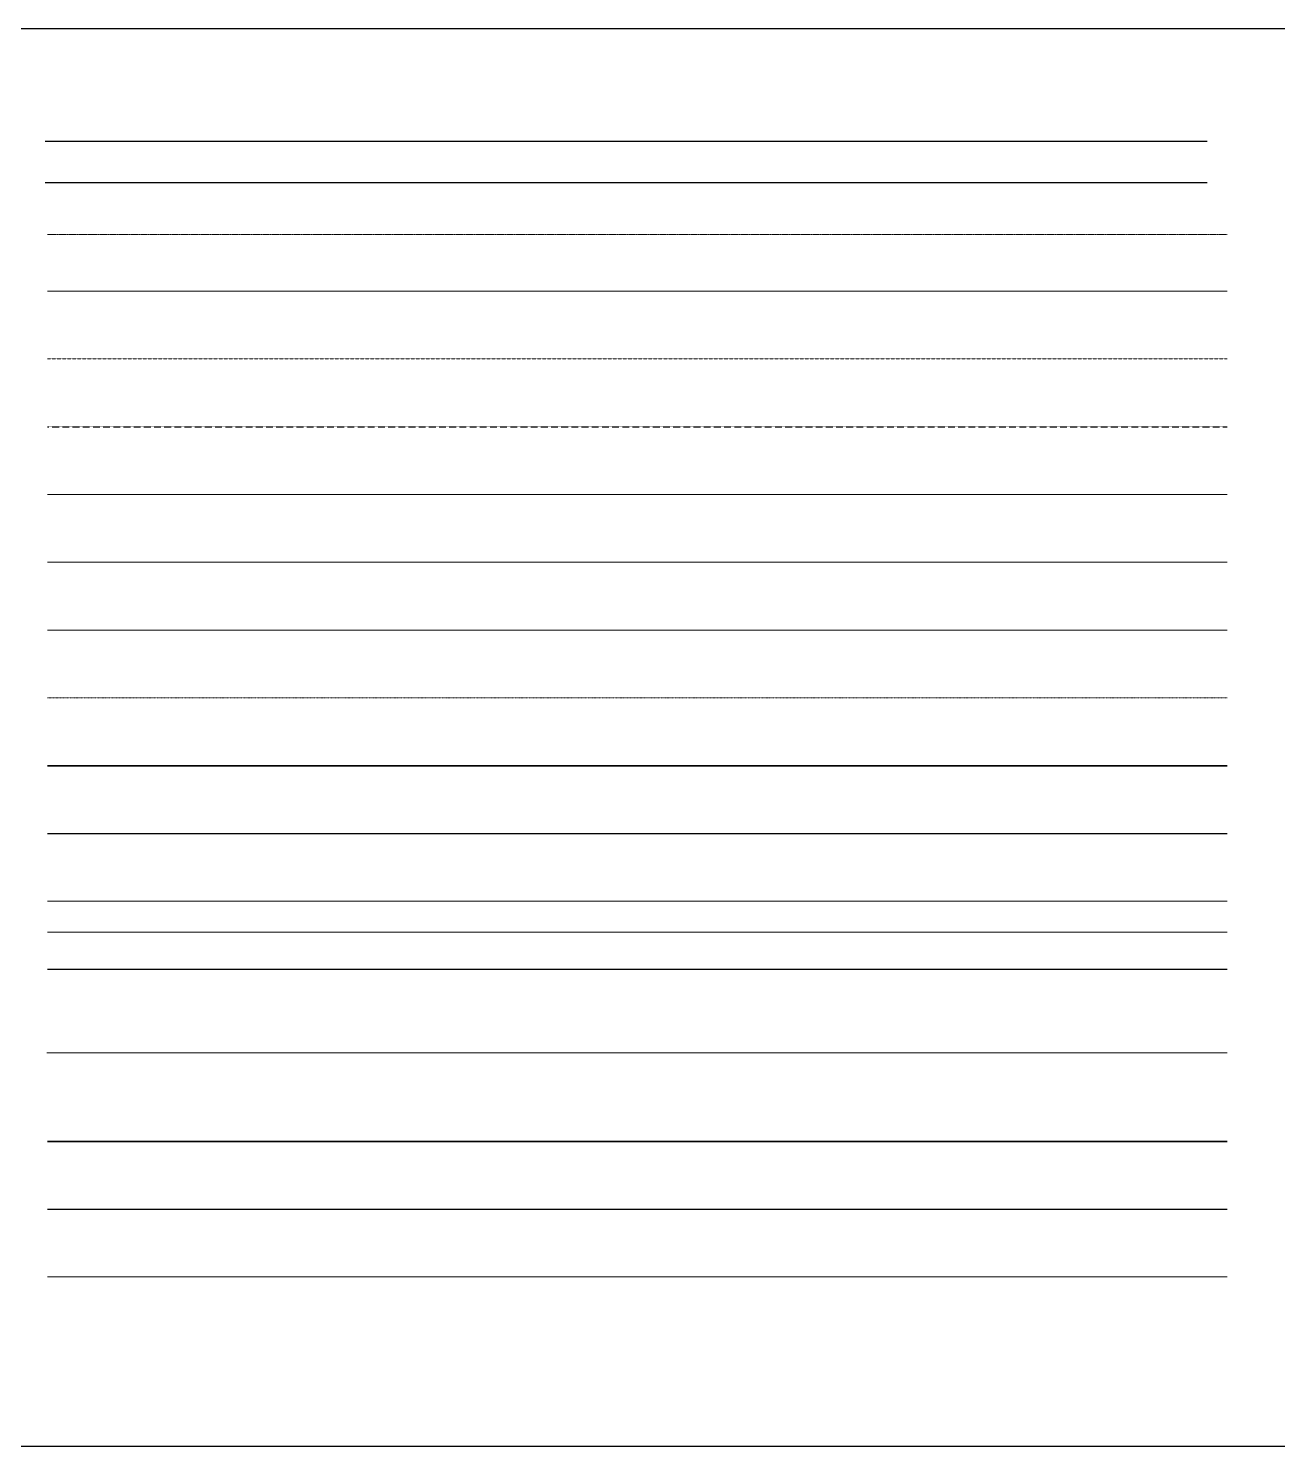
# Model space of a CAD drawing. Header units: millimetres. Extents: x -10345 to 59139, y 0 to 23011.
# Drawn here: x 22271 to 40705, y 0 to 20917 of the extents above; entities that cross this region are included whole.
import ezdxf

# ---------------------------------------------------------------- set-up
doc = ezdxf.new("R2010")
doc.units = ezdxf.units.MM
for name, pattern in [('CENTER2_DBIM', [28.575, 19.05, -3.175, 3.175, -3.175]), ('DASHDOT2_DBIM', [12.7, 6.35, -3.175, 0, -3.175]), ('HIDDEN2_DBIM', [4.7625, 3.175, -1.5875]), ('HIDDEN_DBIM', [2.3807, 1.587, -0.7937])]:
    doc.linetypes.add(name, pattern=pattern)
for name, color, linetype in [('AREAS', 1, 'Continuous'), ('DCE_NetKhuat', 1, 'HIDDEN2_DBIM'), ('POINTS', 5, 'Continuous')]:
    doc.layers.add(name, color=color, linetype=linetype)
for name, color, linetype, lineweight in [('DCE_BaoBeTong', 2, 'Continuous', 20), ('DCE_Block', 8, 'Continuous', 9), ('DCE_ChiaDoiTuong', 51, 'Continuous', 18), ('DCE_Dim', 8, 'Continuous', 5), ('DCE_Dim2', 8, 'Continuous', 5), ('DCE_Gen_Open', 144, 'CENTER2_DBIM', 13), ('DCE_HATCH', 8, 'Continuous', 13), ('DCE_MCZiCZac', 250, 'Continuous', 13), ('DCE_NetDut', 1, 'HIDDEN_DBIM', 5), ('DCE_Symbol', 8, 'Continuous', 9), ('Dce_text', 2, 'Continuous', 30), ('DCE_ThepChu', 4, 'Continuous', 35), ('DCE_ThepChu.TTT', 5, 'Continuous', 35), ('DCE_ThepDai', 3, 'Continuous', 25), ('DCE_ThepDai.TTT', 40, 'Continuous', 25), ('DCE_Truc', 146, 'DASHDOT2_DBIM', 13)]:
    doc.layers.add(name, color=color, linetype=linetype, lineweight=lineweight)

# ---------------------------------------------------------------- blocks, each defined once
blk = doc.blocks.new('Block_ALL')
blk.add_lwpolyline([(0, 20917), (41958.1, 20917), (41958.1, 0), (0, 0)], close=True)
at = {"layer": 'AREAS', "color": 8, "true_color": 0x808080}
blk.add_lwpolyline([(22521, 19251), (39665.6, 19251)], dxfattribs=at)
at = {"layer": 'DCE_BaoBeTong'}
blk.add_line((22553.9, 14042.6), (39959.2, 14042.6), dxfattribs=at)
at = {"layer": 'DCE_Block'}
blk.add_line((22553.9, 13042.6), (39959.2, 13042.6), dxfattribs=at)
at = {"layer": 'DCE_ChiaDoiTuong'}
blk.add_line((22553.9, 2502.6), (39959.2, 2502.6), dxfattribs=at)
at = {"layer": 'DCE_Dim'}
blk.add_line((22553.9, 8042.6), (39959.2, 8042.6), dxfattribs=at)
at = {"layer": 'DCE_Dim2'}
blk.add_line((22553.9, 7587.2), (39959.2, 7587.2), dxfattribs=at)
at = {"layer": 'DCE_Gen_Open'}
blk.add_line((22553.9, 17877.6), (39959.2, 17877.6), dxfattribs=at)
at = {"layer": 'DCE_HATCH'}
blk.add_line((22553.9, 17042.6), (39959.2, 17042.6), dxfattribs=at)
at = {"layer": 'DCE_MCZiCZac'}
blk.add_line((22553.9, 12042.6), (39959.2, 12042.6), dxfattribs=at)
at = {"layer": 'DCE_NetDut'}
blk.add_line((22553.9, 16042.6), (39959.2, 16042.6), dxfattribs=at)
at = {"layer": 'DCE_NetKhuat'}
blk.add_line((22553.9, 15042.6), (39959.2, 15042.6), dxfattribs=at)
at = {"layer": 'DCE_Symbol'}
blk.add_lwpolyline([(22544, 5807), (39961, 5807)], dxfattribs=at)
at = {"layer": 'Dce_text'}
blk.add_line((22553.9, 7042.6), (39959.2, 7042.6), dxfattribs=at)
at = {"layer": 'DCE_ThepChu'}
blk.add_line((22553.9, 10042.6), (39959.2, 10042.6), dxfattribs=at)
at = {"layer": 'DCE_ThepChu.TTT'}
blk.add_line((22553.9, 4502.6), (39959.2, 4502.6), dxfattribs=at)
at = {"layer": 'DCE_ThepDai'}
blk.add_line((22553.9, 9042.6), (39959.2, 9042.6), dxfattribs=at)
at = {"layer": 'DCE_ThepDai.TTT'}
blk.add_line((22553.9, 3502.6), (39959.2, 3502.6), dxfattribs=at)
at = {"layer": 'DCE_Truc', "ltscale": 0.5}
blk.add_line((22553.9, 11042.6), (39959.2, 11042.6), dxfattribs=at)
at = {"layer": 'POINTS'}
blk.add_lwpolyline([(22521, 18642.9), (39665.6, 18642.9)], dxfattribs=at)

msp = doc.modelspace()

# ---------------------------------------------------------------- block references
msp.add_blockref('Block_ALL', (0, 0))

doc.saveas('drawing.dxf')
